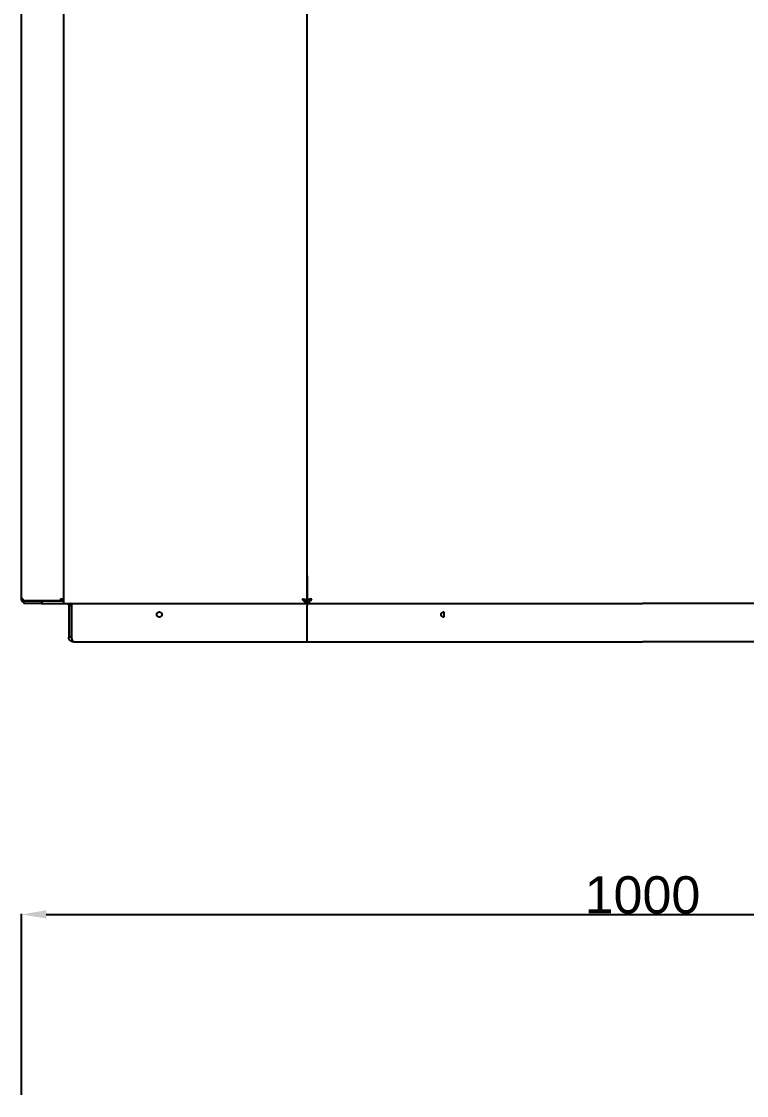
# Model space of a CAD drawing. Header units: millimetres. Extents: x -1421 to 3505, y -683 to 2759.
# Drawn here: x 1056 to 1639, y 1028 to 1894 of the extents above; entities that cross this region are included whole.
import ezdxf

# ---------------------------------------------------------------- set-up
doc = ezdxf.new("R2010")
doc.units = ezdxf.units.MM
doc.header["$MEASUREMENT"] = 0
doc.layers.add('Domyślny', color=7, linetype='Continuous', true_color=0x000000)
doc.layers.add('Utwórz2D linie widoczne', color=7, linetype='Continuous', true_color=0x000000)
doc.styles.add('Arial', font='arial.ttf')
doc.dimstyles.new('Domyślny', dxfattribs={"dimtxt": 30, "dimasz": 20, "dimexe": 0.5, "dimexo": 0.5, "dimgap": 0.25, "dimtad": 1, "dimtoh": 1, "dimdec": 0, "dimzin": 1, "dimdsep": 46, "dimtxsty": 'Arial', "dimcen": 0.5, "dimazin": 0, "dimtfac": 1, "dimtdec": 4, "dimtix": 1, "dimtmove": 1, "dimatfit": 3, "dimfxl": 0, "dimtolj": 1, "dimtzin": 1, "dimarcsym": 0})

# ---------------------------------------------------------------- blocks, each defined once
blk = doc.blocks.new('*D1')
at = {"layer": 'Defpoints', "color": 0}
for p in [(2055.63, 1174.26), (1055.63, 1028.4), (2055.63, 1028.4)]:
    blk.add_point(p, dxfattribs=at)
at = {"layer": 'Domyślny', "color": 0, "lineweight": -2}
for p, q in [((1055.63, 1028.9), (1055.63, 1174.76)), ((1075.63, 1174.26), (2035.63, 1174.26)), ((2055.63, 1028.9), (2055.63, 1174.76))]:
    blk.add_line(p, q, dxfattribs=at)
at = {"layer": 'Domyślny', "color": 0}
for points in [[(1075.63, 1177.59), (1075.63, 1170.92), (1055.63, 1174.26)], [(2035.63, 1170.92), (2035.63, 1177.59), (2055.63, 1174.26)]]:
    blk.add_solid(points, dxfattribs=at)
at = {"layer": 'Domyślny', "color": 0, "insert": (1555.63, 1189.82), "char_height": 30, "attachment_point": 5, "style": 'Arial'}
blk.add_mtext('\\A1;1000', dxfattribs=at)

msp = doc.modelspace()

# ---------------------------------------------------------------- linework, layer by layer
at = {"layer": 'Domyślny'}
msp.add_line((1089.73, 1428.6), (1089.73, 2390), dxfattribs=at)
at = {"layer": 'Utwórz2D linie widoczne'}
for p, q in [((1055.63, 1793.8), (1055.63, 2335.8)), ((1285.62, 1793.8), (1285.62, 2335.8)), ((1055.63, 1428.6), (1055.63, 1793.8)), ((1285.62, 1427.12), (1285.62, 1793.8)), ((1285.62, 1447.05), (1285.62, 1427.12)), ((1056.74, 1428.6), (1055.63, 1428.6)), ((1055.63, 1428.47), (1055.63, 1428.6)), ((1055.63, 1428.34), (1055.63, 1428.47)), ((1055.65, 1428.21), (1055.63, 1428.34)), ((1055.66, 1428.08), (1055.65, 1428.21)), ((1055.68, 1427.95), (1055.66, 1428.08)), ((1055.71, 1427.83), (1055.68, 1427.95)), ((1055.73, 1427.7), (1055.71, 1427.83)), ((1055.77, 1427.57), (1055.73, 1427.7)), ((1055.8, 1427.45), (1055.77, 1427.57)), ((1056.74, 1428.6), (1056.74, 1426.9)), ((1087.04, 1428.6), (1087.04, 1426.9)), ((1087.04, 1428.6), (1089.73, 1428.6)), ((1088.45, 1426.9), (1088.45, 1428.6)), ((1088.63, 1427.1), (1088.63, 1428.6)), ((1089.73, 1424.8), (1089.73, 1428.6)), ((1281.82, 1428.6), (1282.54, 1428.08)), ((1282.77, 1427.15), (1281.82, 1428.6)), ((1281.82, 1428.6), (1281.99, 1428.52)), ((1281.82, 1428.6), (1283.68, 1428.11)), ((1281.99, 1428.52), (1282.16, 1428.44)), ((1282.16, 1428.44), (1282.32, 1428.35)), ((1282.32, 1428.35), (1282.48, 1428.25)), ((1282.48, 1428.25), (1282.64, 1428.15)), ((1282.54, 1428.08), (1282.79, 1427.9)), ((1282.64, 1428.15), (1282.8, 1428.05)), ((1282.79, 1427.9), (1283.06, 1427.72)), ((1282.8, 1428.05), (1282.95, 1427.94)), ((1282.95, 1427.94), (1283.09, 1427.82)), ((1283.06, 1427.72), (1283.28, 1427.58)), ((1283.09, 1427.82), (1283.23, 1427.7)), ((1283.23, 1427.7), (1283.37, 1427.58)), ((1283.28, 1427.58), (1283.5, 1427.45)), ((1283.37, 1427.58), (1283.51, 1427.45)), ((1283.68, 1428.11), (1283.99, 1428.02)), ((1283.99, 1428.02), (1284.29, 1427.92)), ((1284.29, 1427.92), (1284.53, 1427.84)), ((1284.53, 1427.84), (1284.76, 1427.76)), ((1284.76, 1427.76), (1284.86, 1427.72)), ((1284.86, 1427.72), (1284.95, 1427.68)), ((1284.95, 1427.68), (1285.05, 1427.63)), ((1285.05, 1427.63), (1285.14, 1427.59)), ((1285.14, 1427.59), (1285.21, 1427.55)), ((1285.21, 1427.55), (1285.24, 1427.53)), ((1285.24, 1427.53), (1285.28, 1427.51)), ((1285.28, 1427.51), (1285.31, 1427.49)), ((1285.31, 1427.49), (1285.35, 1427.47)), ((1285.35, 1427.47), (1285.38, 1427.44)), ((1285.9, 1427.47), (1285.87, 1427.44)), ((1285.93, 1427.49), (1285.9, 1427.47)), ((1285.97, 1427.51), (1285.93, 1427.49)), ((1286, 1427.53), (1285.97, 1427.51)), ((1286.04, 1427.55), (1286, 1427.53)), ((1286.11, 1427.59), (1286.04, 1427.55)), ((1286.2, 1427.63), (1286.11, 1427.59)), ((1286.29, 1427.68), (1286.2, 1427.63)), ((1286.39, 1427.72), (1286.29, 1427.68)), ((1286.49, 1427.76), (1286.39, 1427.72)), ((1286.72, 1427.84), (1286.49, 1427.76)), ((1286.96, 1427.92), (1286.72, 1427.84)), ((1287.26, 1428.02), (1286.96, 1427.92)), ((1287.57, 1428.11), (1287.26, 1428.02)), ((1289.42, 1428.6), (1287.57, 1428.11)), ((1287.74, 1427.45), (1287.87, 1427.58)), ((1287.87, 1427.58), (1288.01, 1427.7)), ((1288.01, 1427.7), (1288.15, 1427.82)), ((1288.15, 1427.82), (1288.3, 1427.94)), ((1288.3, 1427.94), (1288.45, 1428.05)), ((1288.44, 1427.1), (1289.42, 1428.6)), ((1288.45, 1428.05), (1288.6, 1428.15)), ((1288.6, 1428.15), (1288.76, 1428.25)), ((1288.76, 1428.25), (1288.92, 1428.35)), ((1288.92, 1428.35), (1289.09, 1428.44)), ((1289.09, 1428.44), (1289.25, 1428.52)), ((1289.25, 1428.52), (1289.42, 1428.6)), ((1055.85, 1427.33), (1055.8, 1427.45)), ((1055.89, 1427.2), (1055.85, 1427.33)), ((1055.94, 1427.08), (1055.89, 1427.2)), ((1056, 1426.97), (1055.94, 1427.08)), ((1056.05, 1426.85), (1056, 1426.97)), ((1056.11, 1426.74), (1056.05, 1426.85)), ((1056.18, 1426.62), (1056.11, 1426.74)), ((1056.25, 1426.51), (1056.18, 1426.62)), ((1056.32, 1426.41), (1056.25, 1426.51)), ((1056.4, 1426.3), (1056.32, 1426.41)), ((1056.48, 1426.2), (1056.4, 1426.3)), ((1056.56, 1426.1), (1056.48, 1426.2)), ((1056.65, 1426), (1056.56, 1426.1)), ((1056.74, 1425.91), (1056.65, 1426)), ((1056.74, 1426.9), (1071.89, 1426.9)), ((1056.83, 1425.82), (1056.74, 1425.91)), ((1056.93, 1425.73), (1056.83, 1425.82)), ((1057.03, 1425.65), (1056.93, 1425.73)), ((1057.13, 1425.57), (1057.03, 1425.65)), ((1057.24, 1425.49), (1057.13, 1425.57)), ((1057.35, 1425.42), (1057.24, 1425.49)), ((1057.46, 1425.35), (1057.35, 1425.42)), ((1057.57, 1425.29), (1057.46, 1425.35)), ((1058.15, 1426.8), (1057.57, 1426.8)), ((1057.57, 1426.8), (1057.57, 1424.8)), ((1058.15, 1424.8), (1057.57, 1424.8)), ((1071.75, 1426.8), (1058.15, 1426.8)), ((1071.75, 1424.8), (1058.15, 1424.8)), ((1058.83, 1426.9), (1058.89, 1426.88)), ((1058.89, 1426.88), (1058.95, 1426.86)), ((1058.95, 1426.86), (1059.01, 1426.85)), ((1059.01, 1426.85), (1059.07, 1426.84)), ((1059.07, 1426.84), (1059.13, 1426.82)), ((1059.13, 1426.82), (1059.19, 1426.82)), ((1059.19, 1426.82), (1059.25, 1426.81)), ((1059.25, 1426.81), (1059.31, 1426.8)), ((1059.31, 1426.8), (1059.37, 1426.8)), ((1059.37, 1426.8), (1059.43, 1426.8)), ((1072.03, 1426.8), (1071.75, 1426.8)), ((1071.75, 1426.8), (1071.75, 1424.8)), ((1071.75, 1424.8), (1072.03, 1424.8)), ((1087.04, 1426.9), (1071.89, 1426.9)), ((1072.03, 1426.8), (1072.03, 1424.8)), ((1072.03, 1426.8), (1085.63, 1426.8)), ((1072.03, 1424.8), (1085.63, 1424.8)), ((1085.63, 1426.8), (1088.45, 1426.8)), ((1085.63, 1424.8), (1088.45, 1424.8)), ((1087.04, 1426.9), (1088.45, 1426.9)), ((1088.45, 1427.1), (1088.63, 1427.1)), ((1088.45, 1426.8), (1089.73, 1426.8)), ((1088.45, 1424.8), (1089.73, 1424.8)), ((1088.63, 1427.1), (1089.73, 1427.1)), ((1089.73, 1424.8), (1285.56, 1424.8)), ((1091.83, 1424.8), (1091.89, 1424.8)), ((1091.89, 1424.8), (1091.95, 1424.8)), ((1091.95, 1424.8), (1092.01, 1424.79)), ((1092.01, 1424.79), (1092.07, 1424.78)), ((1092.07, 1424.78), (1092.13, 1424.77)), ((1092.13, 1424.77), (1092.19, 1424.76)), ((1092.19, 1424.76), (1092.25, 1424.75)), ((1092.25, 1424.75), (1092.31, 1424.73)), ((1092.31, 1424.73), (1092.37, 1424.72)), ((1092.37, 1424.72), (1092.43, 1424.7)), ((1092.43, 1424.7), (1092.49, 1424.67)), ((1092.49, 1424.67), (1092.54, 1424.65)), ((1092.54, 1424.65), (1092.6, 1424.63)), ((1092.6, 1424.63), (1092.65, 1424.6)), ((1092.65, 1424.6), (1092.71, 1424.57)), ((1092.71, 1424.57), (1092.76, 1424.54)), ((1092.76, 1424.54), (1092.81, 1424.5)), ((1092.81, 1424.5), (1092.86, 1424.47)), ((1092.86, 1424.47), (1092.91, 1424.43)), ((1092.91, 1424.43), (1092.96, 1424.4)), ((1092.96, 1424.4), (1093.01, 1424.36)), ((1093.01, 1424.36), (1093.05, 1424.32)), ((1093.05, 1424.32), (1093.1, 1424.27)), ((1093.1, 1424.27), (1093.14, 1424.23)), ((1093.14, 1424.23), (1093.18, 1424.18)), ((1093.18, 1424.18), (1093.22, 1424.14)), ((1093.22, 1424.14), (1093.26, 1424.09)), ((1093.26, 1424.09), (1093.3, 1424.04)), ((1093.3, 1424.04), (1093.33, 1423.99)), ((1093.33, 1423.99), (1093.36, 1423.93)), ((1093.36, 1423.93), (1093.39, 1423.88)), ((1093.39, 1423.88), (1093.42, 1423.83)), ((1093.42, 1423.83), (1093.45, 1423.77)), ((1093.45, 1423.77), (1093.48, 1423.72)), ((1093.48, 1423.72), (1093.5, 1423.66)), ((1093.5, 1423.66), (1093.52, 1423.6)), ((1093.52, 1423.6), (1093.54, 1423.54)), ((1093.54, 1423.54), (1093.56, 1423.49)), ((1093.56, 1423.49), (1093.57, 1423.43)), ((1093.57, 1423.43), (1093.59, 1423.37)), ((1093.59, 1423.37), (1093.6, 1423.31)), ((1093.6, 1423.31), (1093.61, 1423.24)), ((1093.61, 1423.24), (1093.62, 1423.18)), ((1093.62, 1423.18), (1093.62, 1423.12)), ((1093.62, 1423.12), (1093.62, 1423.06)), ((1093.62, 1423.06), (1093.63, 1423)), ((1093.63, 1423), (1093.63, 1397.6)), ((1095.63, 1423), (1093.63, 1423)), ((1095.23, 1424.69), (1095.17, 1424.8)), ((1095.28, 1424.58), (1095.23, 1424.69)), ((1095.33, 1424.46), (1095.28, 1424.58)), ((1095.38, 1424.35), (1095.33, 1424.46)), ((1095.42, 1424.23), (1095.38, 1424.35)), ((1095.46, 1424.11), (1095.42, 1424.23)), ((1095.5, 1423.99), (1095.46, 1424.11)), ((1095.53, 1423.87), (1095.5, 1423.99)), ((1095.55, 1423.74), (1095.53, 1423.87)), ((1095.57, 1423.62), (1095.55, 1423.74)), ((1095.59, 1423.5), (1095.57, 1423.62)), ((1095.61, 1423.37), (1095.59, 1423.5)), ((1095.62, 1423.25), (1095.61, 1423.37)), ((1095.62, 1423.12), (1095.62, 1423.25)), ((1095.63, 1423), (1095.62, 1423.12)), ((1095.63, 1423), (1095.63, 1397.6)), ((1095.91, 1423), (1095.84, 1423)), ((1095.84, 1423), (1095.84, 1397.6)), ((1095.91, 1424.8), (1095.91, 1423)), ((1282.95, 1426.89), (1282.77, 1427.15)), ((1283.13, 1426.65), (1282.95, 1426.89)), ((1283.32, 1426.39), (1283.13, 1426.65)), ((1283.52, 1426.15), (1283.32, 1426.39)), ((1283.5, 1427.45), (1283.61, 1427.39)), ((1283.72, 1425.91), (1283.52, 1426.15)), ((1283.61, 1427.39), (1283.73, 1427.32)), ((1283.84, 1425.79), (1283.72, 1425.91)), ((1283.73, 1427.32), (1283.84, 1427.27)), ((1283.84, 1427.27), (1283.96, 1427.21)), ((1283.95, 1425.67), (1283.84, 1425.79)), ((1284.07, 1425.55), (1283.95, 1425.67)), ((1283.96, 1427.21), (1284.06, 1427.16)), ((1284.06, 1427.16), (1284.17, 1427.12)), ((1284.2, 1425.44), (1284.07, 1425.55)), ((1284.17, 1427.12), (1284.27, 1427.07)), ((1284.27, 1425.38), (1284.2, 1425.44)), ((1284.21, 1427.1), (1285.62, 1427.1)), ((1284.27, 1427.07), (1284.38, 1427.03)), ((1284.35, 1425.31), (1284.27, 1425.38)), ((1284.43, 1425.25), (1284.35, 1425.31)), ((1284.38, 1427.03), (1284.49, 1426.99)), ((1284.51, 1425.2), (1284.43, 1425.25)), ((1284.49, 1426.99), (1284.6, 1426.96)), ((1284.59, 1425.14), (1284.51, 1425.2)), ((1284.67, 1425.09), (1284.59, 1425.14)), ((1284.6, 1426.96), (1284.71, 1426.93)), ((1284.74, 1425.05), (1284.67, 1425.09)), ((1284.71, 1426.93), (1284.82, 1426.9)), ((1284.8, 1425.02), (1284.74, 1425.05)), ((1284.87, 1424.98), (1284.8, 1425.02)), ((1284.82, 1426.9), (1284.91, 1426.88)), ((1284.94, 1424.95), (1284.87, 1424.98)), ((1284.91, 1426.88), (1285.01, 1426.86)), ((1285.01, 1424.92), (1284.94, 1424.95)), ((1285.01, 1426.86), (1285.12, 1426.84)), ((1285.08, 1424.9), (1285.01, 1424.92)), ((1285.15, 1424.87), (1285.08, 1424.9)), ((1285.12, 1426.84), (1285.22, 1426.83)), ((1285.2, 1424.86), (1285.15, 1424.87)), ((1285.25, 1424.84), (1285.2, 1424.86)), ((1285.22, 1426.83), (1285.32, 1426.81)), ((1285.3, 1424.83), (1285.25, 1424.84)), ((1285.36, 1424.82), (1285.3, 1424.83)), ((1285.32, 1426.81), (1285.42, 1426.81)), ((1285.41, 1424.81), (1285.36, 1424.82)), ((1285.38, 1427.44), (1285.41, 1427.42)), ((1285.41, 1427.42), (1285.44, 1427.4)), ((1285.46, 1424.81), (1285.41, 1424.81)), ((1285.42, 1426.81), (1285.52, 1426.8)), ((1285.44, 1427.4), (1285.46, 1427.38)), ((1285.46, 1427.38), (1285.47, 1427.37)), ((1285.52, 1424.8), (1285.46, 1424.81)), ((1285.47, 1427.37), (1285.49, 1427.36)), ((1285.49, 1427.36), (1285.5, 1427.35)), ((1285.5, 1427.35), (1285.51, 1427.33)), ((1285.51, 1427.33), (1285.52, 1427.33)), ((1285.52, 1427.33), (1285.53, 1427.32)), ((1285.52, 1426.8), (1285.62, 1426.8)), ((1285.57, 1424.8), (1285.52, 1424.8)), ((1285.53, 1427.32), (1285.53, 1427.31)), ((1285.53, 1427.31), (1285.54, 1427.3)), ((1285.54, 1427.3), (1285.55, 1427.29)), ((1285.55, 1427.29), (1285.56, 1427.28)), ((1285.56, 1427.28), (1285.56, 1427.27)), ((1285.56, 1427.27), (1285.57, 1427.26)), ((1285.57, 1427.26), (1285.58, 1427.25)), ((1285.62, 1424.8), (1285.57, 1424.8)), ((1285.58, 1427.25), (1285.58, 1427.24)), ((1285.58, 1427.24), (1285.59, 1427.23)), ((1285.59, 1427.23), (1285.59, 1427.22)), ((1285.59, 1427.22), (1285.6, 1427.21)), ((1285.6, 1427.21), (1285.6, 1427.21)), ((1285.6, 1427.21), (1285.6, 1427.2)), ((1285.6, 1427.2), (1285.6, 1427.2)), ((1285.6, 1427.2), (1285.61, 1427.19)), ((1285.61, 1427.19), (1285.61, 1427.19)), ((1285.61, 1427.19), (1285.61, 1427.18)), ((1285.61, 1427.18), (1285.61, 1427.17)), ((1285.61, 1427.17), (1285.61, 1427.17)), ((1285.61, 1427.17), (1285.61, 1427.17)), ((1285.61, 1427.17), (1285.62, 1427.16)), ((1285.62, 1427.16), (1285.62, 1427.16)), ((1285.62, 1427.16), (1285.62, 1427.15)), ((1285.62, 1427.15), (1285.62, 1427.15)), ((1285.62, 1427.15), (1285.62, 1427.14)), ((1285.62, 1427.14), (1285.62, 1427.14)), ((1285.62, 1427.14), (1285.62, 1427.13)), ((1285.62, 1427.13), (1285.62, 1427.13)), ((1285.62, 1427.13), (1285.62, 1427.12)), ((1285.63, 1427.13), (1285.62, 1427.13)), ((1285.62, 1427.13), (1285.62, 1427.12)), ((1285.62, 1427.12), (1285.62, 1427.12)), ((1285.62, 1427.12), (1285.62, 1427.11)), ((1285.62, 1427.12), (1285.62, 1427.12)), ((1285.62, 1427.12), (1285.62, 1427.11)), ((1285.62, 1427.11), (1285.62, 1427.11)), ((1285.62, 1427.11), (1285.62, 1427.1)), ((1285.62, 1427.11), (1285.62, 1427.11)), ((1285.62, 1427.11), (1285.62, 1427.1)), ((1285.62, 1427.1), (1285.62, 1427.1)), ((1287.04, 1427.1), (1285.62, 1427.1)), ((1285.62, 1427.1), (1285.62, 1427.1)), ((1285.76, 1426.81), (1285.62, 1426.8)), ((1285.62, 1424.8), (1285.62, 1426.8)), ((1285.62, 1424.8), (1285.62, 1423)), ((1285.62, 1424.8), (1285.68, 1424.8)), ((1285.62, 1397.6), (1285.62, 1423)), ((1285.64, 1427.18), (1285.63, 1427.17)), ((1285.63, 1427.17), (1285.63, 1427.17)), ((1285.63, 1427.17), (1285.63, 1427.17)), ((1285.63, 1427.17), (1285.63, 1427.16)), ((1285.63, 1427.16), (1285.63, 1427.16)), ((1285.63, 1427.16), (1285.63, 1427.15)), ((1285.63, 1427.15), (1285.63, 1427.15)), ((1285.63, 1427.15), (1285.63, 1427.14)), ((1285.63, 1427.14), (1285.63, 1427.14)), ((1285.63, 1427.14), (1285.63, 1427.13)), ((1285.65, 1427.21), (1285.64, 1427.2)), ((1285.64, 1427.2), (1285.64, 1427.2)), ((1285.64, 1427.2), (1285.64, 1427.19)), ((1285.64, 1427.19), (1285.64, 1427.19)), ((1285.64, 1427.19), (1285.64, 1427.18)), ((1285.66, 1427.23), (1285.65, 1427.22)), ((1285.65, 1427.22), (1285.65, 1427.21)), ((1285.65, 1427.21), (1285.65, 1427.21)), ((1285.67, 1427.25), (1285.66, 1427.24)), ((1285.66, 1427.24), (1285.66, 1427.23)), ((1285.68, 1427.26), (1285.67, 1427.25)), ((1285.69, 1427.28), (1285.68, 1427.27)), ((1285.68, 1427.27), (1285.68, 1427.26)), ((1285.68, 1424.8), (1395.62, 1424.8)), ((1285.68, 1424.8), (1285.73, 1424.8)), ((1285.7, 1427.29), (1285.69, 1427.28)), ((1285.71, 1427.31), (1285.7, 1427.3)), ((1285.7, 1427.3), (1285.7, 1427.29)), ((1285.72, 1427.32), (1285.71, 1427.31)), ((1285.73, 1427.33), (1285.72, 1427.32)), ((1285.74, 1427.33), (1285.73, 1427.33)), ((1285.73, 1424.8), (1285.78, 1424.81)), ((1285.75, 1427.35), (1285.74, 1427.33)), ((1285.76, 1427.36), (1285.75, 1427.35)), ((1285.77, 1427.37), (1285.76, 1427.36)), ((1285.9, 1426.82), (1285.76, 1426.81)), ((1285.78, 1427.38), (1285.77, 1427.37)), ((1285.81, 1427.4), (1285.78, 1427.38)), ((1285.78, 1424.81), (1285.84, 1424.81)), ((1285.83, 1427.42), (1285.81, 1427.4)), ((1285.87, 1427.44), (1285.83, 1427.42)), ((1285.84, 1424.81), (1285.89, 1424.82)), ((1285.89, 1424.82), (1285.94, 1424.83)), ((1286.04, 1426.83), (1285.9, 1426.82)), ((1285.94, 1424.83), (1285.99, 1424.84)), ((1285.99, 1424.84), (1286.05, 1424.86)), ((1286.18, 1426.86), (1286.04, 1426.83)), ((1286.05, 1424.86), (1286.1, 1424.87)), ((1286.16, 1424.89), (1286.1, 1424.87)), ((1286.23, 1424.92), (1286.16, 1424.89)), ((1286.32, 1426.88), (1286.18, 1426.86)), ((1286.29, 1424.95), (1286.23, 1424.92)), ((1286.36, 1424.97), (1286.29, 1424.95)), ((1286.45, 1426.91), (1286.32, 1426.88)), ((1286.42, 1425), (1286.36, 1424.97)), ((1286.48, 1425.04), (1286.42, 1425)), ((1286.59, 1426.94), (1286.45, 1426.91)), ((1286.54, 1425.07), (1286.48, 1425.04)), ((1286.54, 1425.07), (1286.63, 1425.13)), ((1286.72, 1426.98), (1286.59, 1426.94)), ((1286.63, 1425.13), (1286.72, 1425.18)), ((1286.86, 1427.03), (1286.72, 1426.98)), ((1286.72, 1425.18), (1286.8, 1425.24)), ((1286.8, 1425.24), (1286.89, 1425.31)), ((1286.99, 1427.07), (1286.86, 1427.03)), ((1286.89, 1425.31), (1286.97, 1425.37)), ((1286.97, 1425.37), (1287.05, 1425.44)), ((1287.12, 1427.13), (1286.99, 1427.07)), ((1287.16, 1425.55), (1287.05, 1425.44)), ((1287.25, 1427.18), (1287.12, 1427.13)), ((1287.28, 1425.65), (1287.16, 1425.55)), ((1287.37, 1427.24), (1287.25, 1427.18)), ((1287.39, 1425.77), (1287.28, 1425.65)), ((1287.5, 1427.31), (1287.37, 1427.24)), ((1287.49, 1425.88), (1287.39, 1425.77)), ((1287.49, 1425.88), (1287.71, 1426.13)), ((1287.62, 1427.37), (1287.5, 1427.31)), ((1287.74, 1427.45), (1287.62, 1427.37)), ((1287.71, 1426.13), (1287.92, 1426.38)), ((1287.92, 1426.38), (1288.12, 1426.65)), ((1288.44, 1427.1), (1288.12, 1426.65)), ((1395.62, 1424.8), (1555.63, 1424.8)), ((1715.63, 1424.8), (1555.63, 1424.8)), ((1164.52, 1415.87), (1164.53, 1415.94)), ((1164.52, 1415.8), (1164.52, 1415.87)), ((1164.52, 1415.73), (1164.52, 1415.8)), ((1164.53, 1415.65), (1164.52, 1415.73)), ((1164.53, 1416.02), (1164.54, 1416.09)), ((1164.53, 1415.94), (1164.53, 1416.02)), ((1164.53, 1415.95), (1164.54, 1416.02)), ((1164.53, 1415.87), (1164.53, 1415.95)), ((1164.53, 1415.8), (1164.53, 1415.87)), ((1164.53, 1415.73), (1164.53, 1415.8)), ((1164.53, 1415.65), (1164.53, 1415.73)), ((1164.53, 1415.58), (1164.53, 1415.65)), ((1164.54, 1415.58), (1164.53, 1415.65)), ((1164.54, 1415.51), (1164.53, 1415.58)), ((1164.54, 1416.09), (1164.55, 1416.16)), ((1164.54, 1416.02), (1164.55, 1416.09)), ((1164.55, 1415.51), (1164.54, 1415.58)), ((1164.55, 1415.44), (1164.54, 1415.51)), ((1164.55, 1416.16), (1164.57, 1416.23)), ((1164.55, 1416.09), (1164.56, 1416.16)), ((1164.56, 1415.44), (1164.55, 1415.51)), ((1164.57, 1415.37), (1164.55, 1415.44)), ((1164.56, 1416.16), (1164.57, 1416.24)), ((1164.57, 1415.36), (1164.56, 1415.44)), ((1164.57, 1416.24), (1164.59, 1416.31)), ((1164.57, 1416.23), (1164.58, 1416.3)), ((1164.58, 1415.3), (1164.57, 1415.37)), ((1164.59, 1415.29), (1164.57, 1415.36)), ((1164.58, 1416.3), (1164.6, 1416.37)), ((1164.6, 1415.23), (1164.58, 1415.3)), ((1164.59, 1416.31), (1164.61, 1416.38)), ((1164.61, 1415.22), (1164.59, 1415.29)), ((1164.6, 1416.37), (1164.62, 1416.44)), ((1164.62, 1415.16), (1164.6, 1415.23)), ((1164.61, 1416.38), (1164.63, 1416.45)), ((1164.63, 1415.15), (1164.61, 1415.22)), ((1164.62, 1416.44), (1164.65, 1416.51)), ((1164.65, 1415.09), (1164.62, 1415.16)), ((1164.63, 1416.45), (1164.65, 1416.52)), ((1164.65, 1415.08), (1164.63, 1415.15)), ((1164.65, 1416.52), (1164.68, 1416.59)), ((1164.65, 1416.51), (1164.67, 1416.58)), ((1164.67, 1415.02), (1164.65, 1415.09)), ((1164.68, 1415.01), (1164.65, 1415.08)), ((1164.67, 1416.58), (1164.7, 1416.65)), ((1164.7, 1414.95), (1164.67, 1415.02)), ((1164.68, 1416.59), (1164.71, 1416.65)), ((1164.71, 1414.95), (1164.68, 1415.01)), ((1164.7, 1416.65), (1164.73, 1416.71)), ((1164.73, 1414.89), (1164.7, 1414.95)), ((1164.71, 1416.65), (1164.74, 1416.72)), ((1164.74, 1414.88), (1164.71, 1414.95)), ((1164.73, 1416.71), (1164.76, 1416.78)), ((1164.76, 1414.82), (1164.73, 1414.89)), ((1164.74, 1416.72), (1164.77, 1416.78)), ((1164.77, 1414.82), (1164.74, 1414.88)), ((1164.76, 1416.78), (1164.8, 1416.84)), ((1164.8, 1414.76), (1164.76, 1414.82)), ((1164.77, 1416.78), (1164.81, 1416.85)), ((1164.81, 1414.75), (1164.77, 1414.82)), ((1164.8, 1416.84), (1164.84, 1416.9)), ((1164.84, 1414.7), (1164.8, 1414.76)), ((1164.81, 1416.85), (1164.85, 1416.91)), ((1164.85, 1414.69), (1164.81, 1414.75)), ((1164.84, 1416.9), (1164.87, 1416.96)), ((1164.87, 1414.64), (1164.84, 1414.7)), ((1164.85, 1416.91), (1164.89, 1416.97)), ((1164.89, 1414.63), (1164.85, 1414.69)), ((1164.87, 1416.96), (1164.92, 1417.02)), ((1164.92, 1414.58), (1164.87, 1414.64)), ((1164.89, 1416.97), (1164.93, 1417.03)), ((1164.93, 1414.57), (1164.89, 1414.63)), ((1164.92, 1417.02), (1164.96, 1417.08)), ((1164.96, 1414.52), (1164.92, 1414.58)), ((1164.93, 1417.03), (1164.97, 1417.09)), ((1164.97, 1414.51), (1164.93, 1414.57)), ((1164.96, 1417.08), (1165, 1417.14)), ((1165, 1414.46), (1164.96, 1414.52)), ((1164.97, 1417.09), (1165.02, 1417.15)), ((1165.02, 1414.45), (1164.97, 1414.51)), ((1165, 1417.14), (1165.05, 1417.19)), ((1165.05, 1414.41), (1165, 1414.46)), ((1165.02, 1417.15), (1165.07, 1417.2)), ((1165.07, 1414.4), (1165.02, 1414.45)), ((1165.05, 1417.19), (1165.1, 1417.25)), ((1165.1, 1414.35), (1165.05, 1414.41)), ((1165.07, 1417.2), (1165.12, 1417.26)), ((1165.12, 1414.34), (1165.07, 1414.4)), ((1165.1, 1417.25), (1165.15, 1417.3)), ((1165.15, 1414.3), (1165.1, 1414.35)), ((1165.12, 1417.26), (1165.17, 1417.31)), ((1165.17, 1414.29), (1165.12, 1414.34)), ((1165.15, 1417.3), (1165.2, 1417.35)), ((1165.2, 1414.25), (1165.15, 1414.3)), ((1165.17, 1417.31), (1165.22, 1417.36)), ((1165.22, 1414.24), (1165.17, 1414.29)), ((1165.2, 1417.35), (1165.26, 1417.4)), ((1165.26, 1414.2), (1165.2, 1414.25)), ((1165.22, 1417.36), (1165.28, 1417.41)), ((1165.28, 1414.19), (1165.22, 1414.24)), ((1165.26, 1417.4), (1165.31, 1417.44)), ((1165.31, 1414.16), (1165.26, 1414.2)), ((1165.28, 1417.41), (1165.33, 1417.45)), ((1165.33, 1414.15), (1165.28, 1414.19)), ((1165.31, 1417.44), (1165.37, 1417.49)), ((1165.37, 1414.11), (1165.31, 1414.16)), ((1165.33, 1417.45), (1165.39, 1417.5)), ((1165.39, 1414.1), (1165.33, 1414.15)), ((1165.37, 1417.49), (1165.43, 1417.53)), ((1165.43, 1414.07), (1165.37, 1414.11)), ((1165.39, 1417.5), (1165.45, 1417.54)), ((1165.45, 1414.06), (1165.39, 1414.1)), ((1165.43, 1417.53), (1165.49, 1417.57)), ((1165.49, 1414.03), (1165.43, 1414.07)), ((1165.45, 1417.54), (1165.51, 1417.58)), ((1165.51, 1414.02), (1165.45, 1414.06)), ((1165.49, 1417.57), (1165.55, 1417.61)), ((1165.55, 1413.99), (1165.49, 1414.03)), ((1165.51, 1417.58), (1165.58, 1417.62)), ((1165.58, 1413.98), (1165.51, 1414.02)), ((1165.55, 1417.61), (1165.62, 1417.64)), ((1165.62, 1413.96), (1165.55, 1413.99)), ((1165.58, 1417.62), (1165.64, 1417.65)), ((1165.64, 1413.95), (1165.58, 1413.98)), ((1165.62, 1417.64), (1165.68, 1417.68)), ((1165.68, 1413.92), (1165.62, 1413.96)), ((1165.64, 1417.65), (1165.7, 1417.69)), ((1165.7, 1413.91), (1165.64, 1413.95)), ((1165.68, 1417.68), (1165.74, 1417.71)), ((1165.74, 1413.89), (1165.68, 1413.92)), ((1165.7, 1417.69), (1165.77, 1417.72)), ((1165.77, 1413.88), (1165.7, 1413.91)), ((1165.74, 1417.71), (1165.81, 1417.74)), ((1165.81, 1413.86), (1165.74, 1413.89)), ((1165.77, 1417.72), (1165.84, 1417.75)), ((1165.84, 1413.85), (1165.77, 1413.88)), ((1165.81, 1417.74), (1165.88, 1417.76)), ((1165.88, 1413.84), (1165.81, 1413.86)), ((1165.84, 1417.75), (1165.91, 1417.77)), ((1165.91, 1413.83), (1165.84, 1413.85)), ((1165.88, 1417.76), (1165.95, 1417.79)), ((1165.95, 1413.81), (1165.88, 1413.84)), ((1165.91, 1417.77), (1165.98, 1417.8)), ((1165.98, 1413.8), (1165.91, 1413.83)), ((1165.95, 1417.79), (1166.02, 1417.81)), ((1166.02, 1413.79), (1165.95, 1413.81)), ((1165.98, 1417.8), (1166.05, 1417.82)), ((1166.05, 1413.78), (1165.98, 1413.8)), ((1166.02, 1417.81), (1166.09, 1417.83)), ((1166.09, 1413.77), (1166.02, 1413.79)), ((1166.09, 1417.83), (1166.16, 1417.85)), ((1166.16, 1413.75), (1166.09, 1413.77)), ((1166.16, 1417.85), (1166.23, 1417.86)), ((1166.23, 1413.74), (1166.16, 1413.75)), ((1166.23, 1417.86), (1166.3, 1417.87)), ((1166.3, 1413.73), (1166.23, 1413.74)), ((1166.3, 1417.87), (1166.37, 1417.88)), ((1166.37, 1413.72), (1166.3, 1413.73)), ((1166.37, 1417.88), (1166.44, 1417.89)), ((1166.44, 1413.71), (1166.37, 1413.72)), ((1166.44, 1417.89), (1166.51, 1417.9)), ((1166.51, 1413.7), (1166.44, 1413.71)), ((1166.51, 1417.9), (1166.59, 1417.9)), ((1166.59, 1413.7), (1166.51, 1413.7)), ((1166.59, 1417.9), (1166.66, 1417.9)), ((1166.66, 1413.7), (1166.59, 1413.7)), ((1166.66, 1417.9), (1166.73, 1417.9)), ((1166.73, 1413.7), (1166.66, 1413.7)), ((1166.73, 1417.9), (1166.8, 1417.89)), ((1166.8, 1413.71), (1166.73, 1413.7)), ((1166.8, 1417.89), (1166.88, 1417.88)), ((1166.88, 1413.72), (1166.8, 1413.71)), ((1166.88, 1417.88), (1166.95, 1417.87)), ((1166.95, 1413.73), (1166.88, 1413.72)), ((1166.95, 1417.87), (1167.02, 1417.86)), ((1167.02, 1413.74), (1166.95, 1413.73)), ((1167.02, 1417.86), (1167.09, 1417.85)), ((1167.09, 1413.75), (1167.02, 1413.74)), ((1167.09, 1417.85), (1167.16, 1417.83)), ((1167.16, 1413.77), (1167.09, 1413.75)), ((1167.16, 1417.83), (1167.23, 1417.81)), ((1167.23, 1413.79), (1167.16, 1413.77)), ((1167.23, 1417.81), (1167.3, 1417.79)), ((1167.3, 1413.81), (1167.23, 1413.79)), ((1167.3, 1417.79), (1167.37, 1417.76)), ((1167.37, 1413.84), (1167.3, 1413.81)), ((1167.37, 1417.76), (1167.43, 1417.74)), ((1167.43, 1413.86), (1167.37, 1413.84)), ((1167.43, 1417.74), (1167.5, 1417.71)), ((1167.5, 1413.89), (1167.43, 1413.86)), ((1167.5, 1417.71), (1167.57, 1417.68)), ((1167.57, 1413.92), (1167.5, 1413.89)), ((1167.57, 1417.68), (1167.63, 1417.64)), ((1167.63, 1413.96), (1167.57, 1413.92)), ((1167.63, 1417.64), (1167.69, 1417.61)), ((1167.69, 1413.99), (1167.63, 1413.96)), ((1167.69, 1417.61), (1167.76, 1417.57)), ((1167.76, 1414.03), (1167.69, 1413.99)), ((1167.76, 1417.57), (1167.82, 1417.53)), ((1167.82, 1414.07), (1167.76, 1414.03)), ((1167.82, 1417.53), (1167.87, 1417.49)), ((1167.87, 1414.11), (1167.82, 1414.07)), ((1167.87, 1417.49), (1167.93, 1417.44)), ((1167.93, 1414.16), (1167.87, 1414.11)), ((1167.93, 1417.44), (1167.99, 1417.4)), ((1167.99, 1414.2), (1167.93, 1414.16)), ((1167.99, 1417.4), (1168.04, 1417.35)), ((1168.04, 1414.25), (1167.99, 1414.2)), ((1168.04, 1417.35), (1168.09, 1417.3)), ((1168.09, 1414.3), (1168.04, 1414.25)), ((1168.09, 1417.3), (1168.15, 1417.25)), ((1168.15, 1414.35), (1168.09, 1414.3)), ((1168.15, 1417.25), (1168.19, 1417.19)), ((1168.19, 1414.41), (1168.15, 1414.35)), ((1168.19, 1417.19), (1168.24, 1417.14)), ((1168.24, 1414.46), (1168.19, 1414.41)), ((1168.24, 1417.14), (1168.29, 1417.08)), ((1168.29, 1414.52), (1168.24, 1414.46)), ((1168.29, 1417.08), (1168.33, 1417.02)), ((1168.33, 1414.58), (1168.29, 1414.52)), ((1168.33, 1417.02), (1168.37, 1416.96)), ((1168.37, 1414.64), (1168.33, 1414.58)), ((1168.37, 1416.96), (1168.41, 1416.9)), ((1168.41, 1414.7), (1168.37, 1414.64)), ((1168.41, 1416.9), (1168.45, 1416.84)), ((1168.45, 1414.76), (1168.41, 1414.7)), ((1168.45, 1416.84), (1168.48, 1416.78)), ((1168.48, 1414.82), (1168.45, 1414.76)), ((1168.48, 1416.78), (1168.51, 1416.71)), ((1168.51, 1414.89), (1168.48, 1414.82)), ((1168.51, 1416.71), (1168.55, 1416.65)), ((1168.55, 1414.95), (1168.51, 1414.89)), ((1168.55, 1416.65), (1168.57, 1416.58)), ((1168.57, 1415.02), (1168.55, 1414.95)), ((1168.57, 1416.58), (1168.6, 1416.51)), ((1168.6, 1415.09), (1168.57, 1415.02)), ((1168.6, 1416.51), (1168.62, 1416.44)), ((1168.62, 1415.16), (1168.6, 1415.09)), ((1168.62, 1416.44), (1168.64, 1416.37)), ((1168.64, 1415.23), (1168.62, 1415.16)), ((1168.64, 1416.37), (1168.66, 1416.3)), ((1168.66, 1415.3), (1168.64, 1415.23)), ((1168.66, 1416.3), (1168.68, 1416.23)), ((1168.68, 1415.37), (1168.66, 1415.3)), ((1168.68, 1416.23), (1168.69, 1416.16)), ((1168.69, 1415.44), (1168.68, 1415.37)), ((1168.69, 1416.16), (1168.7, 1416.09)), ((1168.7, 1415.51), (1168.69, 1415.44)), ((1168.7, 1416.09), (1168.71, 1416.02)), ((1168.71, 1415.58), (1168.7, 1415.51)), ((1168.71, 1416.02), (1168.72, 1415.94)), ((1168.72, 1415.65), (1168.71, 1415.58)), ((1168.72, 1415.94), (1168.72, 1415.87)), ((1168.72, 1415.87), (1168.72, 1415.8)), ((1168.72, 1415.8), (1168.72, 1415.73)), ((1168.72, 1415.73), (1168.72, 1415.65)), ((1393.52, 1415.87), (1393.53, 1415.94)), ((1393.52, 1415.8), (1393.52, 1415.87)), ((1393.52, 1415.73), (1393.52, 1415.8)), ((1393.53, 1415.66), (1393.52, 1415.73)), ((1393.53, 1416.01), (1393.54, 1416.09)), ((1393.53, 1415.94), (1393.53, 1416.01)), ((1393.53, 1415.58), (1393.53, 1415.66)), ((1393.54, 1415.51), (1393.53, 1415.58)), ((1393.54, 1416.09), (1393.55, 1416.16)), ((1393.55, 1415.44), (1393.54, 1415.51)), ((1393.55, 1416.16), (1393.57, 1416.23)), ((1393.57, 1415.37), (1393.55, 1415.44)), ((1393.57, 1416.23), (1393.58, 1416.3)), ((1393.58, 1415.3), (1393.57, 1415.37)), ((1393.58, 1416.3), (1393.6, 1416.37)), ((1393.6, 1415.23), (1393.58, 1415.3)), ((1393.6, 1416.37), (1393.62, 1416.44)), ((1393.62, 1415.16), (1393.6, 1415.23)), ((1393.62, 1416.44), (1393.64, 1416.5)), ((1393.64, 1415.1), (1393.62, 1415.16)), ((1393.64, 1416.5), (1393.67, 1416.57)), ((1393.67, 1415.03), (1393.64, 1415.1)), ((1393.67, 1416.57), (1393.7, 1416.64)), ((1393.7, 1414.96), (1393.67, 1415.03)), ((1393.7, 1416.64), (1393.73, 1416.7)), ((1393.73, 1414.9), (1393.7, 1414.96)), ((1393.73, 1416.7), (1393.76, 1416.77)), ((1393.76, 1414.83), (1393.73, 1414.9)), ((1393.76, 1416.77), (1393.79, 1416.83)), ((1393.79, 1414.77), (1393.76, 1414.83)), ((1393.79, 1416.83), (1393.83, 1416.89)), ((1393.83, 1414.71), (1393.79, 1414.77)), ((1393.83, 1416.89), (1393.87, 1416.95)), ((1393.87, 1414.65), (1393.83, 1414.71)), ((1393.87, 1416.95), (1393.91, 1417.01)), ((1393.91, 1414.59), (1393.87, 1414.65)), ((1393.91, 1417.01), (1393.95, 1417.07)), ((1393.95, 1414.53), (1393.91, 1414.59)), ((1393.95, 1417.07), (1393.99, 1417.13)), ((1393.99, 1414.47), (1393.95, 1414.53)), ((1393.99, 1417.13), (1394.04, 1417.18)), ((1394.04, 1414.42), (1393.99, 1414.47)), ((1394.04, 1417.18), (1394.09, 1417.23)), ((1394.09, 1414.37), (1394.04, 1414.42)), ((1394.09, 1417.23), (1394.14, 1417.28)), ((1394.14, 1414.31), (1394.09, 1414.37)), ((1394.14, 1417.28), (1394.19, 1417.33)), ((1394.19, 1414.26), (1394.14, 1414.31)), ((1394.19, 1417.33), (1394.24, 1417.38)), ((1394.24, 1414.22), (1394.19, 1414.26)), ((1394.24, 1417.38), (1394.3, 1417.43)), ((1394.3, 1414.17), (1394.24, 1414.22)), ((1394.3, 1417.43), (1394.35, 1417.47)), ((1394.35, 1414.13), (1394.3, 1414.17)), ((1394.35, 1417.47), (1394.41, 1417.52)), ((1394.41, 1414.08), (1394.35, 1414.13)), ((1394.41, 1417.52), (1394.47, 1417.56)), ((1394.47, 1414.04), (1394.41, 1414.08)), ((1394.47, 1417.56), (1394.53, 1417.59)), ((1394.53, 1414.01), (1394.47, 1414.04)), ((1394.53, 1417.59), (1394.59, 1417.63)), ((1394.59, 1413.97), (1394.53, 1414.01)), ((1394.59, 1417.63), (1394.66, 1417.66)), ((1394.66, 1413.94), (1394.59, 1413.97)), ((1394.66, 1417.66), (1394.72, 1417.7)), ((1394.72, 1413.9), (1394.66, 1413.94)), ((1394.72, 1417.7), (1394.79, 1417.73)), ((1394.79, 1413.87), (1394.72, 1413.9)), ((1394.79, 1417.73), (1394.85, 1417.75)), ((1394.85, 1413.85), (1394.79, 1413.87)), ((1394.85, 1417.75), (1394.92, 1417.78)), ((1394.92, 1413.82), (1394.85, 1413.85)), ((1394.92, 1417.78), (1394.99, 1417.8)), ((1394.99, 1413.8), (1394.92, 1413.82)), ((1394.99, 1417.8), (1395.06, 1417.82)), ((1395.06, 1413.78), (1394.99, 1413.8)), ((1395.06, 1417.82), (1395.13, 1417.84)), ((1395.13, 1413.76), (1395.06, 1413.78)), ((1395.13, 1417.84), (1395.2, 1417.86)), ((1395.2, 1413.74), (1395.13, 1413.76)), ((1395.2, 1417.86), (1395.27, 1417.87)), ((1395.27, 1413.73), (1395.2, 1413.74)), ((1395.27, 1417.87), (1395.34, 1417.88)), ((1395.34, 1413.72), (1395.27, 1413.73)), ((1395.34, 1417.88), (1395.41, 1417.89)), ((1395.41, 1413.71), (1395.34, 1413.72)), ((1395.41, 1417.89), (1395.48, 1417.89)), ((1395.48, 1413.7), (1395.41, 1413.71)), ((1395.48, 1417.89), (1395.55, 1417.9)), ((1395.55, 1413.7), (1395.48, 1413.7)), ((1395.55, 1417.9), (1395.62, 1417.9)), ((1395.62, 1413.7), (1395.55, 1413.7)), ((1395.62, 1417.9), (1395.62, 1413.7)), ((1093.63, 1397.47), (1093.63, 1397.6)), ((1095.63, 1397.6), (1093.63, 1397.6)), ((1093.63, 1397.34), (1093.63, 1397.47)), ((1093.65, 1397.21), (1093.63, 1397.34)), ((1093.66, 1397.08), (1093.65, 1397.21)), ((1093.68, 1396.95), (1093.66, 1397.08)), ((1093.71, 1396.83), (1093.68, 1396.95)), ((1093.73, 1396.7), (1093.71, 1396.83)), ((1093.77, 1396.57), (1093.73, 1396.7)), ((1093.8, 1396.45), (1093.77, 1396.57)), ((1093.85, 1396.33), (1093.8, 1396.45)), ((1093.89, 1396.21), (1093.85, 1396.33)), ((1093.94, 1396.09), (1093.89, 1396.21)), ((1093.99, 1395.97), (1093.94, 1396.09)), ((1094.05, 1395.85), (1093.99, 1395.97)), ((1094.11, 1395.74), (1094.05, 1395.85)), ((1094.18, 1395.63), (1094.11, 1395.74)), ((1094.25, 1395.52), (1094.18, 1395.63)), ((1094.32, 1395.41), (1094.25, 1395.52)), ((1094.4, 1395.3), (1094.32, 1395.41)), ((1094.48, 1395.2), (1094.4, 1395.3)), ((1094.56, 1395.1), (1094.48, 1395.2)), ((1094.65, 1395.01), (1094.56, 1395.1)), ((1094.74, 1394.91), (1094.65, 1395.01)), ((1094.83, 1394.82), (1094.74, 1394.91)), ((1094.93, 1394.74), (1094.83, 1394.82)), ((1095.03, 1394.65), (1094.93, 1394.74)), ((1095.13, 1394.57), (1095.03, 1394.65)), ((1095.23, 1394.5), (1095.13, 1394.57)), ((1095.34, 1394.42), (1095.23, 1394.5)), ((1095.45, 1394.35), (1095.34, 1394.42)), ((1095.56, 1394.29), (1095.45, 1394.35)), ((1095.68, 1394.23), (1095.56, 1394.29)), ((1095.63, 1397.6), (1095.63, 1397.54)), ((1095.63, 1397.54), (1095.63, 1397.48)), ((1095.63, 1397.48), (1095.64, 1397.41)), ((1095.64, 1397.41), (1095.64, 1397.35)), ((1095.64, 1397.35), (1095.65, 1397.29)), ((1095.65, 1397.29), (1095.66, 1397.23)), ((1095.66, 1397.23), (1095.68, 1397.17)), ((1095.68, 1397.17), (1095.69, 1397.11)), ((1095.79, 1394.17), (1095.68, 1394.23)), ((1095.69, 1397.11), (1095.71, 1397.05)), ((1095.71, 1397.05), (1095.73, 1396.99)), ((1095.73, 1396.99), (1095.75, 1396.93)), ((1095.75, 1396.93), (1095.78, 1396.87)), ((1095.78, 1396.87), (1095.81, 1396.82)), ((1095.91, 1394.11), (1095.79, 1394.17)), ((1095.81, 1396.82), (1095.83, 1396.76)), ((1095.83, 1396.76), (1095.86, 1396.71)), ((1095.84, 1397.6), (1095.91, 1397.6)), ((1095.86, 1396.71), (1095.9, 1396.65)), ((1095.9, 1396.65), (1095.93, 1396.6)), ((1096.25, 1396.5), (1095.91, 1397.6)), ((1096.03, 1394.06), (1095.91, 1394.11)), ((1095.93, 1396.6), (1095.96, 1396.55)), ((1095.96, 1396.55), (1096, 1396.5)), ((1096, 1396.5), (1096.04, 1396.45)), ((1096.15, 1394.02), (1096.03, 1394.06)), ((1096.04, 1396.45), (1096.08, 1396.4)), ((1096.08, 1396.4), (1096.12, 1396.36)), ((1096.12, 1396.36), (1096.17, 1396.31)), ((1096.28, 1393.98), (1096.15, 1394.02)), ((1096.17, 1396.31), (1096.21, 1396.27)), ((1096.21, 1396.27), (1096.26, 1396.23)), ((1096.49, 1395.74), (1096.25, 1396.5)), ((1096.26, 1396.23), (1096.31, 1396.19)), ((1096.4, 1393.94), (1096.28, 1393.98)), ((1096.31, 1396.19), (1096.36, 1396.15)), ((1096.53, 1393.91), (1096.4, 1393.94)), ((1096.6, 1395.44), (1096.49, 1395.74)), ((1096.65, 1393.88), (1096.53, 1393.91)), ((1096.72, 1395.13), (1096.6, 1395.44)), ((1096.78, 1393.85), (1096.65, 1393.88)), ((1096.82, 1394.9), (1096.72, 1395.13)), ((1096.91, 1393.84), (1096.78, 1393.85)), ((1096.87, 1394.78), (1096.82, 1394.9)), ((1096.92, 1394.66), (1096.87, 1394.78)), ((1097.04, 1393.82), (1096.91, 1393.84)), ((1096.97, 1394.57), (1096.92, 1394.66)), ((1097.02, 1394.47), (1096.97, 1394.57)), ((1097.07, 1394.38), (1097.02, 1394.47)), ((1097.17, 1393.81), (1097.04, 1393.82)), ((1097.12, 1394.28), (1097.07, 1394.38)), ((1097.17, 1394.21), (1097.12, 1394.28)), ((1097.19, 1394.18), (1097.17, 1394.21)), ((1097.3, 1393.8), (1097.17, 1393.81)), ((1097.22, 1394.14), (1097.19, 1394.18)), ((1097.24, 1394.11), (1097.22, 1394.14)), ((1097.27, 1394.07), (1097.24, 1394.11)), ((1097.3, 1394.04), (1097.27, 1394.07)), ((1097.33, 1394.01), (1097.3, 1394.04)), ((1097.43, 1393.8), (1097.3, 1393.8)), ((1097.35, 1393.99), (1097.33, 1394.01)), ((1097.37, 1393.96), (1097.35, 1393.99)), ((1097.39, 1393.94), (1097.37, 1393.96)), ((1097.4, 1393.93), (1097.39, 1393.94)), ((1097.42, 1393.92), (1097.4, 1393.93)), ((1097.43, 1393.91), (1097.42, 1393.92)), ((1097.44, 1393.9), (1097.43, 1393.91)), ((1097.43, 1393.91), (1097.43, 1393.8)), ((1097.68, 1393.8), (1097.43, 1393.8)), ((1097.45, 1393.89), (1097.44, 1393.9)), ((1097.46, 1393.89), (1097.45, 1393.89)), ((1097.48, 1393.88), (1097.46, 1393.89)), ((1097.49, 1393.87), (1097.48, 1393.88)), ((1097.5, 1393.86), (1097.49, 1393.87)), ((1097.52, 1393.85), (1097.5, 1393.86)), ((1097.53, 1393.85), (1097.52, 1393.85)), ((1097.54, 1393.84), (1097.53, 1393.85)), ((1097.55, 1393.84), (1097.54, 1393.84)), ((1097.56, 1393.83), (1097.55, 1393.84)), ((1097.57, 1393.83), (1097.56, 1393.83)), ((1097.59, 1393.82), (1097.57, 1393.83)), ((1097.6, 1393.82), (1097.59, 1393.82)), ((1097.61, 1393.81), (1097.6, 1393.82)), ((1097.62, 1393.81), (1097.61, 1393.81)), ((1097.63, 1393.81), (1097.62, 1393.81)), ((1097.65, 1393.81), (1097.63, 1393.81)), ((1097.65, 1393.8), (1097.65, 1393.81)), ((1097.66, 1393.8), (1097.65, 1393.8)), ((1097.67, 1393.8), (1097.66, 1393.8)), ((1097.66, 1393.8), (1097.66, 1393.8)), ((1097.68, 1393.8), (1097.67, 1393.8)), ((1097.69, 1393.8), (1097.68, 1393.8)), ((1097.68, 1393.8), (1097.68, 1393.8)), ((1097.7, 1393.8), (1097.69, 1393.8)), ((1097.71, 1393.8), (1097.7, 1393.8)), ((1097.7, 1393.8), (1097.7, 1393.8)), ((1097.71, 1393.8), (1285.62, 1393.8)), ((1285.62, 1393.8), (1285.62, 1397.6)), ((1285.62, 1393.8), (1285.62, 1393.8)), ((1285.62, 1393.8), (1395.62, 1393.8)), ((1395.62, 1393.8), (1555.63, 1393.8)), ((1715.63, 1393.8), (1555.63, 1393.8))]:
    msp.add_line(p, q, dxfattribs=at)

# ---------------------------------------------------------------- dimensions: what is measured, and where the dimension line sits
at = {"layer": 'Domyślny'}
dim = msp.add_aligned_dim(p1=(1055.63, 1028.4), p2=(2055.63, 1028.4), distance=145.86, dimstyle='Domyślny', dxfattribs=at)
dim.commit()
dim.dimension.update_dxf_attribs({"geometry": '*D1', "text_midpoint": (1555.63, 1189.82)})

doc.saveas('drawing.dxf')
